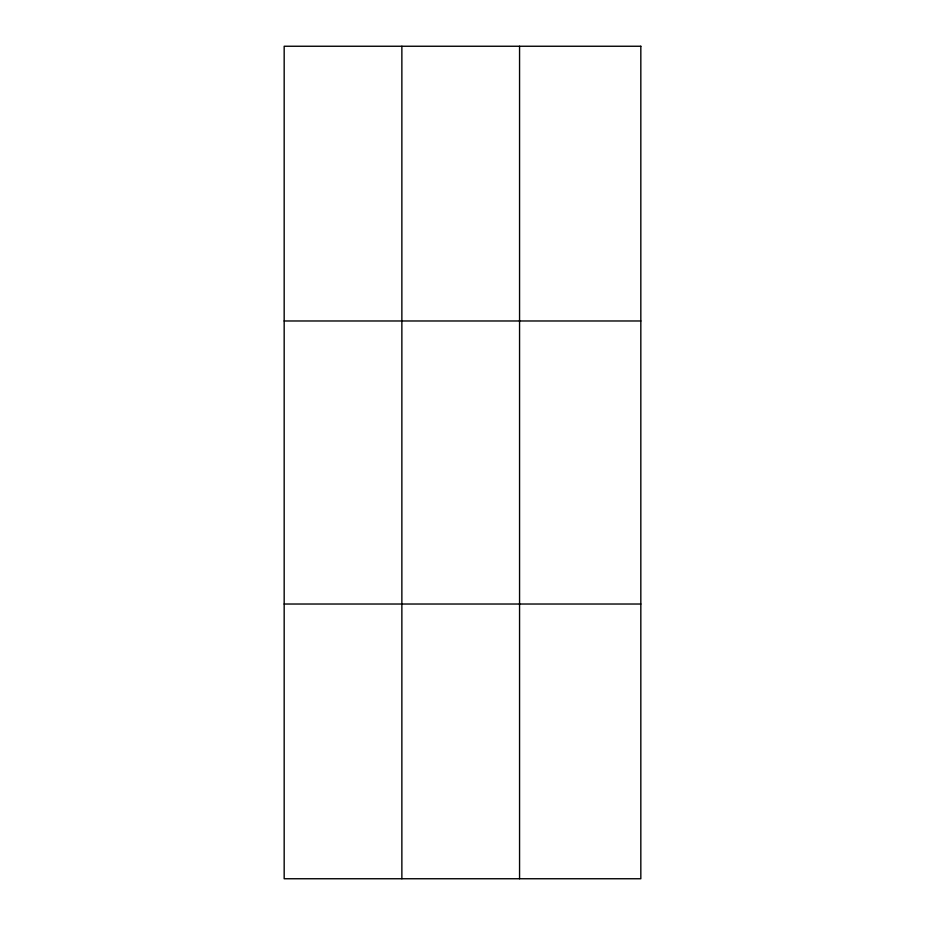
<?xml version="1.0" encoding="UTF-8"?>
<svg xmlns="http://www.w3.org/2000/svg" width="925" height="925" viewBox="0 0 925 925"><rect width="100%" height="100%" fill="white"/><g stroke="black" fill="none" stroke-linecap="round" stroke-linejoin="round"><path stroke-width="1.39" d="M401.866 46.25L401.866 878.75M519.561 46.25L519.561 878.75M284.172 320.975L640.828 320.975M284.172 604.025L640.828 604.025M640.828 46.25L640.828 878.75L284.172 878.75L284.172 46.25L640.828 46.25"/></g></svg>
